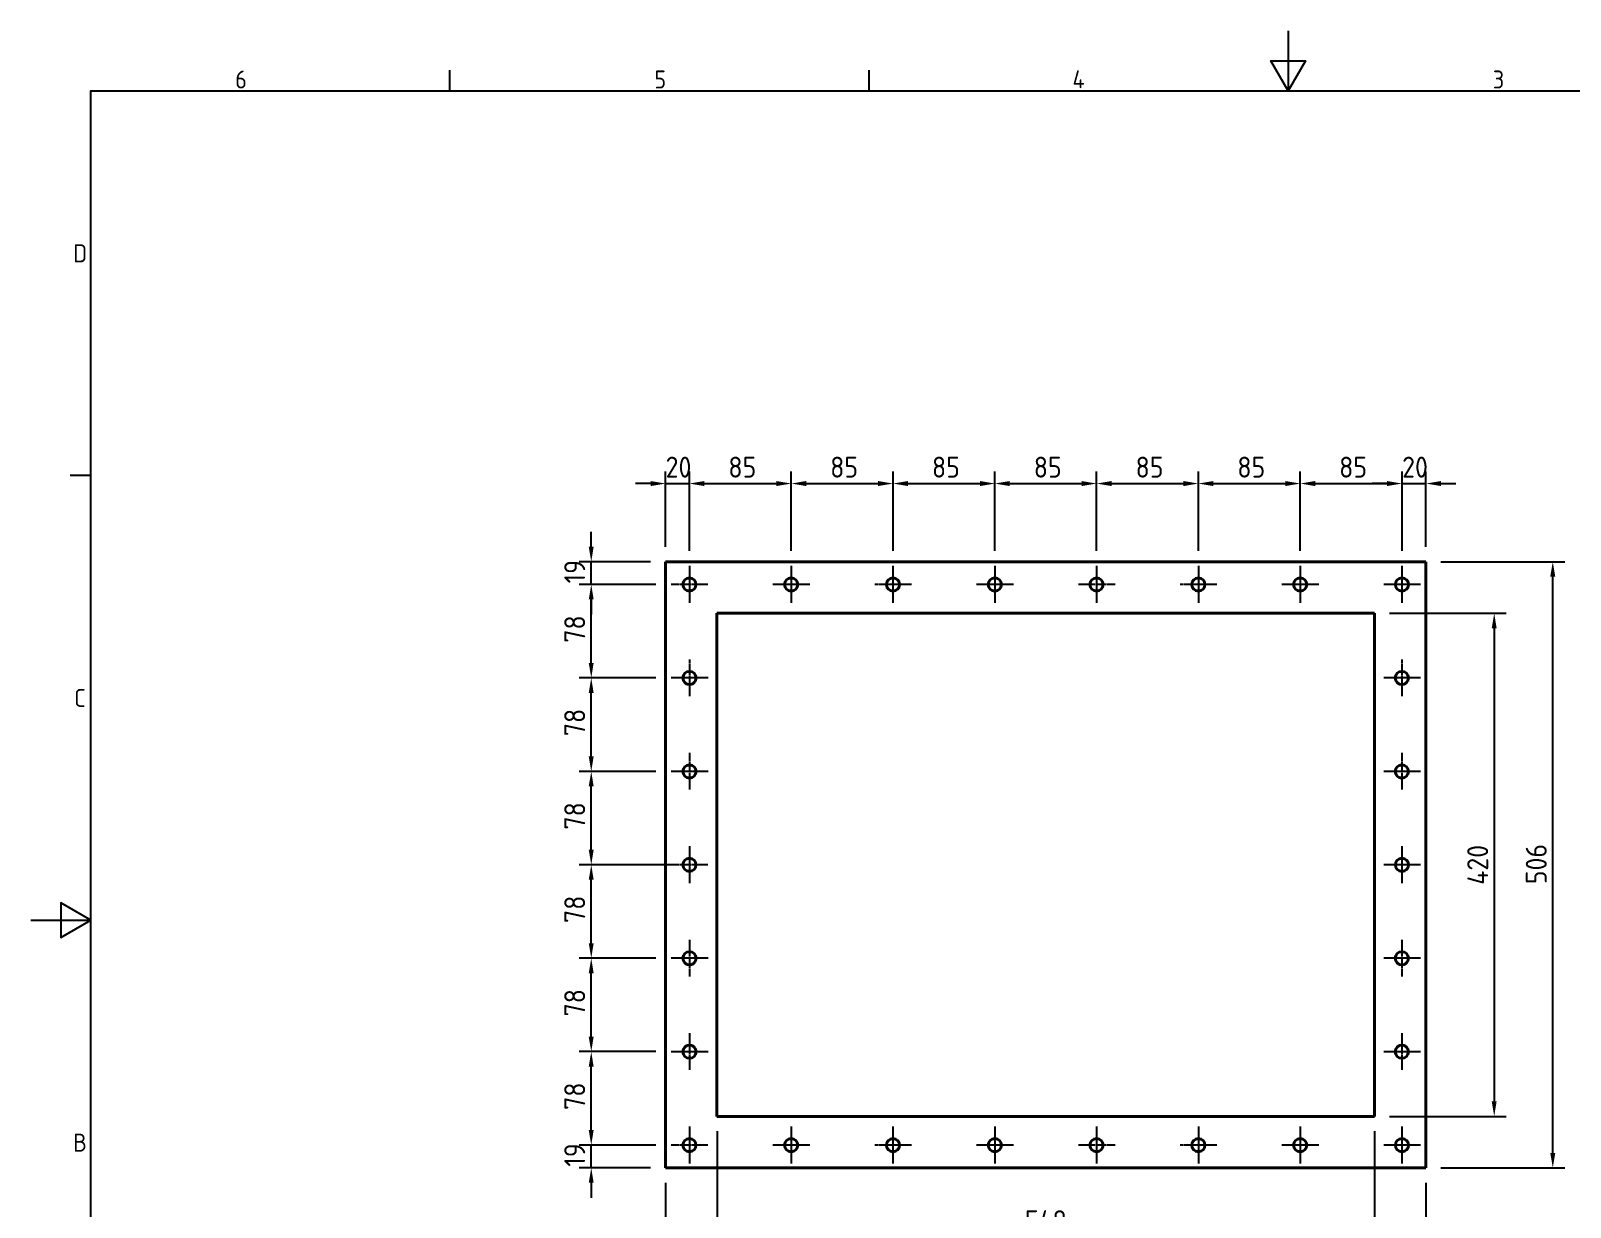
# Model space of a CAD drawing. Header units: millimetres. Extents: x 0 to 2100, y 0 to 1485.
# Drawn here: x 0 to 1285, y 503 to 1485 of the extents above; entities that cross this region are included whole.
import ezdxf

# ---------------------------------------------------------------- set-up
doc = ezdxf.new("R2010")
doc.units = ezdxf.units.MM
doc.header["$LTSCALE"] = 5
doc.linetypes.add('CHAIN', pattern=[0.7087, 0.4724, -0.0591, 0.1181, -0.0591])
doc.layers.get('0').update_dxf_attribs({"color": 3, "lineweight": 25, "true_color": 0x00ff00})
for name, color, linetype, lineweight, true_color in [('가시적인 것(ISO)', 3, 'Continuous', 40, 0x00ff00), ('중심 표식(ISO)', 1, 'Continuous', 25, 0xff0000), ('치수(ISO)', 2, 'Continuous', 25, 0xffff00)]:
    doc.layers.add(name, color=color, linetype=linetype, lineweight=lineweight, true_color=true_color)
doc.layers.add('경계(ISO)', color=7, linetype='Continuous', lineweight=25)
doc.styles.add('문자 텍스트_PSTEK_POSCO', font='isocp.shx')
doc.styles.add('치수 텍스트_PSTEK_POSCO', font='isocp.shx')
doc.dimstyles.new('치수_PSTEK_POSCO', dxfattribs={"dimscale": 5, "dimtxt": 3.5, "dimasz": 2.5, "dimexe": 2, "dimexo": 2.5, "dimgap": 1, "dimtad": 1, "dimrnd": 1e-08, "dimdsep": 46, "dimtxsty": '치수 텍스트_PSTEK_POSCO', "dimcen": 0.09, "dimdle": 10, "dimclrd": 7, "dimclre": 7, "dimclrt": 2, "dimadec": 1, "dimazin": 2, "dimtfac": 1, "dimtmove": 0, "dimatfit": 3, "dimfxl": 1, "dimtolj": 1, "dimlwd": -1, "dimlwe": -1, "dimarcsym": 0})

# ---------------------------------------------------------------- blocks, each defined once
blk = doc.blocks.new('경계 Default Border')
at = {"layer": '경계(ISO)'}
for p, q in [((70, 287), (70, 290.4)), ((140, 287), (140, 290.4)), ((10, 222.75), (6.6, 222.75))]:
    blk.add_line(p, q, dxfattribs=at)
at = {"layer": '경계(ISO)', "flags": 128}
for points in [[(210, 297), (210, 287), (207.11, 292), (212.89, 292), (210, 287)], [(10, 10), (10, 287), (410, 287), (410, 10), (10, 10)], [(0, 148.5), (10, 148.5), (5, 151.39), (5, 145.61), (10, 148.5)]]:
    blk.add_lwpolyline(points, dxfattribs=at)
at = {"layer": '경계(ISO)', "color": 2, "true_color": 0xffff00, "char_height": 3, "attachment_point": 7, "style": '문자 텍스트_PSTEK_POSCO'}
for s, insert in [('6', (34.14, 287.37)), ('5', (104.14, 287.37)), ('4', (173.97, 287.4)), ('3', (244.17, 287.37)), ('D', (7.08, 258.35)), ('C', (7.24, 184.1)), ('B', (7.08, 109.85))]:
    blk.add_mtext(s, dxfattribs=dict(at, insert=insert))
blk = doc.blocks.new('*D22')
at = {"layer": 'Defpoints', "color": 0, "transparency": 16777216}
for p in [(550, 1107), (530, 1041.7), (550, 1038.2)]:
    blk.add_point(p, dxfattribs=at)
at = {"layer": '치수(ISO)', "color": 7, "transparency": 16777216}
for p, q in [((517.5, 1107), (505, 1107)), ((530, 1054.2), (530, 1117)), ((530, 1107), (550, 1107)), ((550, 1050.7), (550, 1117)), ((562.5, 1107), (575, 1107))]:
    blk.add_line(p, q, dxfattribs=at)
for points in [[(517.5, 1109.1), (517.5, 1104.9), (530, 1107)], [(562.5, 1109.1), (562.5, 1104.9), (550, 1107)]]:
    blk.add_solid(points, dxfattribs=at)
at = {"layer": '치수(ISO)', "color": 2, "transparency": 16777216, "insert": (530.1, 1120.7), "char_height": 17.5, "attachment_point": 4, "style": '치수 텍스트_PSTEK_POSCO'}
blk.add_mtext('\\A1;20', dxfattribs=at)
blk = doc.blocks.new('*D23')
at = {"layer": 'Defpoints', "color": 0, "transparency": 16777216}
for p in [(635, 1107), (550, 1038.2), (635, 1038.2)]:
    blk.add_point(p, dxfattribs=at)
at = {"layer": '치수(ISO)', "color": 7, "transparency": 16777216}
for p, q in [((550, 1050.7), (550, 1117)), ((562.5, 1107), (622.5, 1107)), ((635, 1050.7), (635, 1117))]:
    blk.add_line(p, q, dxfattribs=at)
for points in [[(562.5, 1109.1), (562.5, 1104.9), (550, 1107)], [(622.5, 1109.1), (622.5, 1104.9), (635, 1107)]]:
    blk.add_solid(points, dxfattribs=at)
at = {"layer": '치수(ISO)', "color": 2, "transparency": 16777216, "insert": (582.5, 1120.7), "char_height": 17.5, "attachment_point": 4, "style": '치수 텍스트_PSTEK_POSCO'}
blk.add_mtext('\\A1;85', dxfattribs=at)
blk = doc.blocks.new('*D24')
at = {"layer": 'Defpoints', "color": 0, "transparency": 16777216}
for p in [(720, 1107), (635, 1038.2), (720, 1038.2)]:
    blk.add_point(p, dxfattribs=at)
at = {"layer": '치수(ISO)', "color": 7, "transparency": 16777216}
for p, q in [((635, 1050.7), (635, 1117)), ((647.5, 1107), (707.5, 1107)), ((720, 1050.7), (720, 1117))]:
    blk.add_line(p, q, dxfattribs=at)
for points in [[(647.5, 1109.1), (647.5, 1104.9), (635, 1107)], [(707.5, 1109.1), (707.5, 1104.9), (720, 1107)]]:
    blk.add_solid(points, dxfattribs=at)
at = {"layer": '치수(ISO)', "color": 2, "transparency": 16777216, "insert": (667.5, 1120.7), "char_height": 17.5, "attachment_point": 4, "style": '치수 텍스트_PSTEK_POSCO'}
blk.add_mtext('\\A1;85', dxfattribs=at)
blk = doc.blocks.new('*D25')
at = {"layer": 'Defpoints', "color": 0, "transparency": 16777216}
for p in [(805, 1107), (720, 1038.2), (805, 1038.2)]:
    blk.add_point(p, dxfattribs=at)
at = {"layer": '치수(ISO)', "color": 7, "transparency": 16777216}
for p, q in [((720, 1050.7), (720, 1117)), ((732.5, 1107), (792.5, 1107)), ((805, 1050.7), (805, 1117))]:
    blk.add_line(p, q, dxfattribs=at)
for points in [[(732.5, 1109.1), (732.5, 1104.9), (720, 1107)], [(792.5, 1109.1), (792.5, 1104.9), (805, 1107)]]:
    blk.add_solid(points, dxfattribs=at)
at = {"layer": '치수(ISO)', "color": 2, "transparency": 16777216, "insert": (752.5, 1120.7), "char_height": 17.5, "attachment_point": 4, "style": '치수 텍스트_PSTEK_POSCO'}
blk.add_mtext('\\A1;85', dxfattribs=at)
blk = doc.blocks.new('*D26')
at = {"layer": 'Defpoints', "color": 0, "transparency": 16777216}
for p in [(890, 1107), (805, 1038.2), (890, 1038.2)]:
    blk.add_point(p, dxfattribs=at)
at = {"layer": '치수(ISO)', "color": 7, "transparency": 16777216}
for p, q in [((805, 1050.7), (805, 1117)), ((817.5, 1107), (877.5, 1107)), ((890, 1050.7), (890, 1117))]:
    blk.add_line(p, q, dxfattribs=at)
for points in [[(817.5, 1109.1), (817.5, 1104.9), (805, 1107)], [(877.5, 1109.1), (877.5, 1104.9), (890, 1107)]]:
    blk.add_solid(points, dxfattribs=at)
at = {"layer": '치수(ISO)', "color": 2, "transparency": 16777216, "insert": (837.5, 1120.7), "char_height": 17.5, "attachment_point": 4, "style": '치수 텍스트_PSTEK_POSCO'}
blk.add_mtext('\\A1;85', dxfattribs=at)
blk = doc.blocks.new('*D27')
at = {"layer": 'Defpoints', "color": 0, "transparency": 16777216}
for p in [(975, 1107), (890, 1038.2), (975, 1038.2)]:
    blk.add_point(p, dxfattribs=at)
at = {"layer": '치수(ISO)', "color": 7, "transparency": 16777216}
for p, q in [((890, 1050.7), (890, 1117)), ((902.5, 1107), (962.5, 1107)), ((975, 1050.7), (975, 1117))]:
    blk.add_line(p, q, dxfattribs=at)
for points in [[(902.5, 1109.1), (902.5, 1104.9), (890, 1107)], [(962.5, 1109.1), (962.5, 1104.9), (975, 1107)]]:
    blk.add_solid(points, dxfattribs=at)
at = {"layer": '치수(ISO)', "color": 2, "transparency": 16777216, "insert": (922.5, 1120.7), "char_height": 17.5, "attachment_point": 4, "style": '치수 텍스트_PSTEK_POSCO'}
blk.add_mtext('\\A1;85', dxfattribs=at)
blk = doc.blocks.new('*D28')
at = {"layer": 'Defpoints', "color": 0, "transparency": 16777216}
for p in [(1060, 1107), (975, 1038.2), (1060, 1038.2)]:
    blk.add_point(p, dxfattribs=at)
at = {"layer": '치수(ISO)', "color": 7, "transparency": 16777216}
for p, q in [((975, 1050.7), (975, 1117)), ((987.5, 1107), (1047.5, 1107)), ((1060, 1050.7), (1060, 1117))]:
    blk.add_line(p, q, dxfattribs=at)
for points in [[(987.5, 1109.1), (987.5, 1104.9), (975, 1107)], [(1047.5, 1109.1), (1047.5, 1104.9), (1060, 1107)]]:
    blk.add_solid(points, dxfattribs=at)
at = {"layer": '치수(ISO)', "color": 2, "transparency": 16777216, "insert": (1007.5, 1120.7), "char_height": 17.5, "attachment_point": 4, "style": '치수 텍스트_PSTEK_POSCO'}
blk.add_mtext('\\A1;85', dxfattribs=at)
blk = doc.blocks.new('*D29')
at = {"layer": 'Defpoints', "color": 0, "transparency": 16777216}
for p in [(1145, 1107), (1060, 1038.2), (1145, 1038.2)]:
    blk.add_point(p, dxfattribs=at)
at = {"layer": '치수(ISO)', "color": 7, "transparency": 16777216}
for p, q in [((1060, 1050.7), (1060, 1117)), ((1072.5, 1107), (1132.5, 1107)), ((1145, 1050.7), (1145, 1117))]:
    blk.add_line(p, q, dxfattribs=at)
for points in [[(1072.5, 1109.1), (1072.5, 1104.9), (1060, 1107)], [(1132.5, 1109.1), (1132.5, 1104.9), (1145, 1107)]]:
    blk.add_solid(points, dxfattribs=at)
at = {"layer": '치수(ISO)', "color": 2, "transparency": 16777216, "insert": (1092.5, 1120.7), "char_height": 17.5, "attachment_point": 4, "style": '치수 텍스트_PSTEK_POSCO'}
blk.add_mtext('\\A1;85', dxfattribs=at)
blk = doc.blocks.new('*D30')
at = {"layer": 'Defpoints', "color": 0, "transparency": 16777216}
for p in [(1165, 1107), (1165, 1041.7), (1145, 1038.2)]:
    blk.add_point(p, dxfattribs=at)
at = {"layer": '치수(ISO)', "color": 7, "transparency": 16777216}
for p, q in [((1132.5, 1107), (1120, 1107)), ((1145, 1050.7), (1145, 1117)), ((1145, 1107), (1165, 1107)), ((1165, 1054.2), (1165, 1117)), ((1177.5, 1107), (1190, 1107))]:
    blk.add_line(p, q, dxfattribs=at)
for points in [[(1132.5, 1109.1), (1132.5, 1104.9), (1145, 1107)], [(1177.5, 1109.1), (1177.5, 1104.9), (1165, 1107)]]:
    blk.add_solid(points, dxfattribs=at)
at = {"layer": '치수(ISO)', "color": 2, "transparency": 16777216, "insert": (1145.1, 1120.7), "char_height": 17.5, "attachment_point": 4, "style": '치수 텍스트_PSTEK_POSCO'}
blk.add_mtext('\\A1;20', dxfattribs=at)
blk = doc.blocks.new('*D31')
at = {"layer": 'Defpoints', "color": 0, "transparency": 16777216}
for p in [(468, 1041.7), (530, 1041.7), (534.5, 1022.7)]:
    blk.add_point(p, dxfattribs=at)
at = {"layer": '치수(ISO)', "color": 7, "transparency": 16777216}
for p, q in [((468, 1054.2), (468, 1066.7)), ((517.5, 1041.7), (458, 1041.7)), ((468, 1022.7), (468, 1041.7)), ((522, 1022.7), (458, 1022.7)), ((468, 1010.2), (468, 997.7))]:
    blk.add_line(p, q, dxfattribs=at)
for points in [[(465.9, 1054.2), (470, 1054.2), (468, 1041.7)], [(465.9, 1010.2), (470, 1010.2), (468, 1022.7)]]:
    blk.add_solid(points, dxfattribs=at)
at = {"layer": '치수(ISO)', "color": 2, "transparency": 16777216, "insert": (454.2, 1023.7), "char_height": 17.5, "attachment_point": 4, "rotation": 90, "style": '치수 텍스트_PSTEK_POSCO'}
blk.add_mtext('\\A1;19', dxfattribs=at)
blk = doc.blocks.new('*D32')
at = {"layer": 'Defpoints', "color": 0, "transparency": 16777216}
for p in [(468, 1022.7), (534.5, 1022.7), (534.5, 944.7)]:
    blk.add_point(p, dxfattribs=at)
at = {"layer": '치수(ISO)', "color": 7, "transparency": 16777216}
for p, q in [((522, 1022.7), (458, 1022.7)), ((468, 957.2), (468, 1010.2)), ((522, 944.7), (458, 944.7))]:
    blk.add_line(p, q, dxfattribs=at)
for points in [[(465.9, 1010.2), (470, 1010.2), (468, 1022.7)], [(465.9, 957.2), (470, 957.2), (468, 944.7)]]:
    blk.add_solid(points, dxfattribs=at)
at = {"layer": '치수(ISO)', "color": 2, "transparency": 16777216, "insert": (454.2, 974.1), "char_height": 17.5, "attachment_point": 4, "rotation": 90, "style": '치수 텍스트_PSTEK_POSCO'}
blk.add_mtext('\\A1;78', dxfattribs=at)
blk = doc.blocks.new('*D33')
at = {"layer": 'Defpoints', "color": 0, "transparency": 16777216}
for p in [(468, 944.7), (534.5, 944.7), (534.5, 866.7)]:
    blk.add_point(p, dxfattribs=at)
at = {"layer": '치수(ISO)', "color": 7, "transparency": 16777216}
for p, q in [((522, 944.7), (458, 944.7)), ((468, 879.2), (468, 932.2)), ((522, 866.7), (458, 866.7))]:
    blk.add_line(p, q, dxfattribs=at)
for points in [[(465.9, 932.2), (470, 932.2), (468, 944.7)], [(465.9, 879.2), (470, 879.2), (468, 866.7)]]:
    blk.add_solid(points, dxfattribs=at)
at = {"layer": '치수(ISO)', "color": 2, "transparency": 16777216, "insert": (454.2, 896.1), "char_height": 17.5, "attachment_point": 4, "rotation": 90, "style": '치수 텍스트_PSTEK_POSCO'}
blk.add_mtext('\\A1;78', dxfattribs=at)
blk = doc.blocks.new('*D34')
at = {"layer": 'Defpoints', "color": 0, "transparency": 16777216}
for p in [(468, 866.7), (534.5, 866.7), (550, 788.7)]:
    blk.add_point(p, dxfattribs=at)
at = {"layer": '치수(ISO)', "color": 7, "transparency": 16777216}
for p, q in [((522, 866.7), (458, 866.7)), ((468, 801.2), (468, 854.2)), ((537.5, 788.7), (458, 788.7))]:
    blk.add_line(p, q, dxfattribs=at)
for points in [[(465.9, 854.2), (470, 854.2), (468, 866.7)], [(465.9, 801.2), (470, 801.2), (468, 788.7)]]:
    blk.add_solid(points, dxfattribs=at)
at = {"layer": '치수(ISO)', "color": 2, "transparency": 16777216, "insert": (454.2, 818.1), "char_height": 17.5, "attachment_point": 4, "rotation": 90, "style": '치수 텍스트_PSTEK_POSCO'}
blk.add_mtext('\\A1;78', dxfattribs=at)
blk = doc.blocks.new('*D35')
at = {"layer": 'Defpoints', "color": 0, "transparency": 16777216}
for p in [(468, 788.7), (550, 788.7), (534.5, 710.7)]:
    blk.add_point(p, dxfattribs=at)
at = {"layer": '치수(ISO)', "color": 7, "transparency": 16777216}
for p, q in [((537.5, 788.7), (458, 788.7)), ((468, 723.2), (468, 776.2)), ((522, 710.7), (458, 710.7))]:
    blk.add_line(p, q, dxfattribs=at)
for points in [[(465.9, 776.2), (470, 776.2), (468, 788.7)], [(465.9, 723.2), (470, 723.2), (468, 710.7)]]:
    blk.add_solid(points, dxfattribs=at)
at = {"layer": '치수(ISO)', "color": 2, "transparency": 16777216, "insert": (454.2, 740.1), "char_height": 17.5, "attachment_point": 4, "rotation": 90, "style": '치수 텍스트_PSTEK_POSCO'}
blk.add_mtext('\\A1;78', dxfattribs=at)
blk = doc.blocks.new('*D36')
at = {"layer": 'Defpoints', "color": 0, "transparency": 16777216}
for p in [(468, 710.7), (534.5, 710.7), (534.5, 632.7)]:
    blk.add_point(p, dxfattribs=at)
at = {"layer": '치수(ISO)', "color": 7, "transparency": 16777216}
for p, q in [((522, 710.7), (458, 710.7)), ((468, 645.2), (468, 698.2)), ((522, 632.7), (458, 632.7))]:
    blk.add_line(p, q, dxfattribs=at)
for points in [[(465.9, 698.2), (470, 698.2), (468, 710.7)], [(465.9, 645.2), (470, 645.2), (468, 632.7)]]:
    blk.add_solid(points, dxfattribs=at)
at = {"layer": '치수(ISO)', "color": 2, "transparency": 16777216, "insert": (454.2, 662.1), "char_height": 17.5, "attachment_point": 4, "rotation": 90, "style": '치수 텍스트_PSTEK_POSCO'}
blk.add_mtext('\\A1;78', dxfattribs=at)
blk = doc.blocks.new('*D37')
at = {"layer": 'Defpoints', "color": 0, "transparency": 16777216}
for p in [(468, 632.7), (534.5, 632.7), (534.5, 554.7)]:
    blk.add_point(p, dxfattribs=at)
at = {"layer": '치수(ISO)', "color": 7, "transparency": 16777216}
for p, q in [((522, 632.7), (458, 632.7)), ((468, 567.2), (468, 620.2)), ((522, 554.7), (458, 554.7))]:
    blk.add_line(p, q, dxfattribs=at)
for points in [[(465.9, 620.2), (470, 620.2), (468, 632.7)], [(465.9, 567.2), (470, 567.2), (468, 554.7)]]:
    blk.add_solid(points, dxfattribs=at)
at = {"layer": '치수(ISO)', "color": 2, "transparency": 16777216, "insert": (454.2, 584.1), "char_height": 17.5, "attachment_point": 4, "rotation": 90, "style": '치수 텍스트_PSTEK_POSCO'}
blk.add_mtext('\\A1;78', dxfattribs=at)
blk = doc.blocks.new('*D38')
at = {"layer": 'Defpoints', "color": 0, "transparency": 16777216}
for p in [(468, 554.7), (534.5, 554.7), (530, 535.7)]:
    blk.add_point(p, dxfattribs=at)
at = {"layer": '치수(ISO)', "color": 7, "transparency": 16777216}
for p, q in [((468, 567.2), (468, 579.7)), ((522, 554.7), (458, 554.7)), ((468, 535.7), (468, 554.7)), ((517.5, 535.7), (458, 535.7)), ((468, 523.2), (468, 510.7))]:
    blk.add_line(p, q, dxfattribs=at)
for points in [[(465.9, 567.2), (470, 567.2), (468, 554.7)], [(465.9, 523.2), (470, 523.2), (468, 535.7)]]:
    blk.add_solid(points, dxfattribs=at)
at = {"layer": '치수(ISO)', "color": 2, "transparency": 16777216, "insert": (454.2, 536.7), "char_height": 17.5, "attachment_point": 4, "rotation": 90, "style": '치수 텍스트_PSTEK_POSCO'}
blk.add_mtext('\\A1;19', dxfattribs=at)
blk = doc.blocks.new('*D39')
at = {"layer": 'Defpoints', "color": 0, "transparency": 16777216}
for p in [(573, 578.7), (1122, 578.7), (573, 477.9)]:
    blk.add_point(p, dxfattribs=at)
at = {"layer": '치수(ISO)', "color": 7, "transparency": 16777216}
for p, q in [((573, 566.2), (573, 467.9)), ((1122, 566.2), (1122, 467.9)), ((1109.5, 477.9), (585.5, 477.9))]:
    blk.add_line(p, q, dxfattribs=at)
for points in [[(585.5, 480), (585.5, 475.8), (573, 477.9)], [(1109.5, 480), (1109.5, 475.8), (1122, 477.9)]]:
    blk.add_solid(points, dxfattribs=at)
at = {"layer": '치수(ISO)', "color": 2, "transparency": 16777216, "insert": (830.2, 491.6), "char_height": 17.5, "attachment_point": 4, "style": '치수 텍스트_PSTEK_POSCO'}
blk.add_mtext('\\A1;549', dxfattribs=at)
blk = doc.blocks.new('*D40')
at = {"layer": 'Defpoints', "color": 0, "transparency": 16777216}
for p in [(530, 535.7), (1165, 535.7), (1165, 425.2)]:
    blk.add_point(p, dxfattribs=at)
at = {"layer": '치수(ISO)', "color": 7, "transparency": 16777216}
for p, q in [((530, 523.2), (530, 415.2)), ((1165, 523.2), (1165, 415.2)), ((542.5, 425.2), (1152.5, 425.2))]:
    blk.add_line(p, q, dxfattribs=at)
for points in [[(542.5, 427.2), (542.5, 423.1), (530, 425.2)], [(1152.5, 427.2), (1152.5, 423.1), (1165, 425.2)]]:
    blk.add_solid(points, dxfattribs=at)
at = {"layer": '치수(ISO)', "color": 2, "transparency": 16777216, "insert": (830.8, 438.9), "char_height": 17.5, "attachment_point": 4, "style": '치수 텍스트_PSTEK_POSCO'}
blk.add_mtext('\\A1;635', dxfattribs=at)
blk = doc.blocks.new('*D41')
at = {"layer": 'Defpoints', "color": 0, "transparency": 16777216}
for p in [(1122, 998.7), (1122, 578.7), (1222, 578.7)]:
    blk.add_point(p, dxfattribs=at)
at = {"layer": '치수(ISO)', "color": 7, "transparency": 16777216}
for p, q in [((1134.5, 998.7), (1232, 998.7)), ((1222, 986.2), (1222, 591.2)), ((1134.5, 578.7), (1232, 578.7))]:
    blk.add_line(p, q, dxfattribs=at)
for points in [[(1219.9, 986.2), (1224, 986.2), (1222, 998.7)], [(1219.9, 591.2), (1224, 591.2), (1222, 578.7)]]:
    blk.add_solid(points, dxfattribs=at)
at = {"layer": '치수(ISO)', "color": 2, "transparency": 16777216, "insert": (1208.2, 772), "char_height": 17.5, "attachment_point": 4, "rotation": 90, "style": '치수 텍스트_PSTEK_POSCO'}
blk.add_mtext('\\A1;420', dxfattribs=at)
blk = doc.blocks.new('*D42')
at = {"layer": 'Defpoints', "color": 0, "transparency": 16777216}
for p in [(1165, 1041.7), (1270.9, 1041.7), (1165, 535.7)]:
    blk.add_point(p, dxfattribs=at)
at = {"layer": '치수(ISO)', "color": 7, "transparency": 16777216}
for p, q in [((1177.5, 1041.7), (1280.9, 1041.7)), ((1270.9, 548.2), (1270.9, 1029.2)), ((1177.5, 535.7), (1280.9, 535.7))]:
    blk.add_line(p, q, dxfattribs=at)
for points in [[(1268.8, 1029.2), (1273, 1029.2), (1270.9, 1041.7)], [(1268.8, 548.2), (1273, 548.2), (1270.9, 535.7)]]:
    blk.add_solid(points, dxfattribs=at)
at = {"layer": '치수(ISO)', "color": 2, "transparency": 16777216, "insert": (1257.1, 772.5), "char_height": 17.5, "attachment_point": 4, "rotation": 90, "style": '치수 텍스트_PSTEK_POSCO'}
blk.add_mtext('\\A1;506', dxfattribs=at)

msp = doc.modelspace()

# ---------------------------------------------------------------- linework, layer by layer
at = {"layer": '가시적인 것(ISO)'}
for p, q in [((529.955, 1041.669), (529.955, 535.669)), ((1164.955, 1041.669), (529.955, 1041.669)), ((1164.955, 535.669), (1164.955, 1041.669)), ((572.955, 998.669), (1121.955, 998.669)), ((572.955, 578.669), (572.955, 998.669)), ((1121.955, 998.669), (1121.955, 578.669)), ((1121.955, 578.669), (572.955, 578.669)), ((529.955, 535.669), (1164.955, 535.669))]:
    msp.add_line(p, q, dxfattribs=at)
for centre in [(549.955, 1022.669), (634.955, 1022.669), (719.955, 1022.669), (804.955, 1022.669), (889.955, 1022.669), (974.955, 1022.669), (1059.955, 1022.669), (1144.955, 1022.669), (550.016, 944.669), (1144.894, 944.669), (550.016, 866.669), (1144.894, 866.669), (549.955, 788.669), (1144.955, 788.669), (550.016, 710.669), (1144.894, 710.669), (550.016, 632.669), (1144.894, 632.669), (549.955, 554.669), (634.955, 554.669), (719.955, 554.669), (804.955, 554.669), (889.955, 554.669), (974.955, 554.669), (1059.955, 554.669), (1144.955, 554.669)]:
    msp.add_circle(centre, 5.5, dxfattribs=at)
at = {"layer": '중심 표식(ISO)', "linetype": 'CHAIN'}
for p, q in [((549.955, 1038.169), (549.955, 1007.169)), ((634.955, 1038.169), (634.955, 1007.169)), ((719.955, 1038.169), (719.955, 1007.169)), ((804.955, 1038.169), (804.955, 1007.169)), ((889.955, 1038.169), (889.955, 1007.169)), ((974.955, 1038.169), (974.955, 1007.169)), ((1059.955, 1038.169), (1059.955, 1007.169)), ((1144.955, 1038.169), (1144.955, 1007.169)), ((565.455, 1022.669), (534.455, 1022.669)), ((650.455, 1022.669), (619.455, 1022.669)), ((735.455, 1022.669), (704.455, 1022.669)), ((820.455, 1022.669), (789.455, 1022.669)), ((905.455, 1022.669), (874.455, 1022.669)), ((990.455, 1022.669), (959.455, 1022.669)), ((1075.455, 1022.669), (1044.455, 1022.669)), ((1160.455, 1022.669), (1129.455, 1022.669)), ((550.016, 960.169), (550.016, 929.169)), ((1144.894, 960.169), (1144.894, 929.169)), ((565.516, 944.669), (534.516, 944.669)), ((1160.394, 944.669), (1129.394, 944.669)), ((550.016, 882.169), (550.016, 851.169)), ((1144.894, 882.169), (1144.894, 851.169)), ((565.516, 866.669), (534.516, 866.669)), ((1160.394, 866.669), (1129.394, 866.669)), ((549.955, 804.169), (549.955, 773.169)), ((1144.955, 804.169), (1144.955, 773.169)), ((565.455, 788.669), (534.455, 788.669)), ((1160.455, 788.669), (1129.455, 788.669)), ((550.016, 726.169), (550.016, 695.169)), ((1144.894, 726.169), (1144.894, 695.169)), ((565.516, 710.669), (534.516, 710.669)), ((1160.394, 710.669), (1129.394, 710.669)), ((550.016, 648.169), (550.016, 617.169)), ((1144.894, 648.169), (1144.894, 617.169)), ((565.516, 632.669), (534.516, 632.669)), ((1160.394, 632.669), (1129.394, 632.669)), ((549.955, 570.169), (549.955, 539.169)), ((634.955, 570.169), (634.955, 539.169)), ((719.955, 570.169), (719.955, 539.169)), ((804.955, 570.169), (804.955, 539.169)), ((889.955, 570.169), (889.955, 539.169)), ((974.955, 570.169), (974.955, 539.169)), ((1059.955, 570.169), (1059.955, 539.169)), ((1144.955, 570.169), (1144.955, 539.169)), ((565.455, 554.669), (534.455, 554.669)), ((650.455, 554.669), (619.455, 554.669)), ((735.455, 554.669), (704.455, 554.669)), ((820.455, 554.669), (789.455, 554.669)), ((905.455, 554.669), (874.455, 554.669)), ((990.455, 554.669), (959.455, 554.669)), ((1075.455, 554.669), (1044.455, 554.669)), ((1160.455, 554.669), (1129.455, 554.669))]:
    msp.add_line(p, q, dxfattribs=at)

# ---------------------------------------------------------------- block references
at = {"xscale": 5, "yscale": 5, "zscale": 5}
msp.add_blockref('경계 Default Border', (0, 0), dxfattribs=at)

# ---------------------------------------------------------------- dimensions: what is measured, and where the dimension line sits
at = {"layer": '치수(ISO)', "color": 7}
for base, p1, p2, angle, override, picture, middle in [((549.955, 1106.982), (529.955, 1041.669), (549.955, 1038.169), 180, {"dimdec": 2, "dimtp": 0, "dimtm": 0, "dimtdec": 2, "dimtofl": 1, "dimatfit": 1}, '*D22', (539.955, 1106.982)), ((634.955, 1106.982), (549.955, 1038.169), (634.955, 1038.169), 180, {"dimdec": 2, "dimtp": 0, "dimtm": 0, "dimtdec": 2, "dimtofl": 0, "dimatfit": 1}, '*D23', (592.505, 1106.982)), ((719.955, 1106.982), (634.955, 1038.169), (719.955, 1038.169), 180, {"dimdec": 2, "dimtp": 0, "dimtm": 0, "dimtdec": 2, "dimtofl": 0, "dimatfit": 1}, '*D24', (677.505, 1106.982)), ((804.955, 1106.982), (719.955, 1038.169), (804.955, 1038.169), 180, {"dimdec": 2, "dimtp": 0, "dimtm": 0, "dimtdec": 2, "dimtofl": 0, "dimatfit": 1}, '*D25', (762.505, 1106.982)), ((889.955, 1106.982), (804.955, 1038.169), (889.955, 1038.169), 180, {"dimdec": 2, "dimtp": 0, "dimtm": 0, "dimtdec": 2, "dimtofl": 0, "dimatfit": 1}, '*D26', (847.505, 1106.982)), ((974.955, 1106.982), (889.955, 1038.169), (974.955, 1038.169), 180, {"dimdec": 2, "dimtp": 0, "dimtm": 0, "dimtdec": 2, "dimtofl": 0, "dimatfit": 1}, '*D27', (932.505, 1106.982)), ((1059.955, 1106.982), (974.955, 1038.169), (1059.955, 1038.169), 180, {"dimdec": 2, "dimtp": 0, "dimtm": 0, "dimtdec": 2, "dimtofl": 0, "dimatfit": 1}, '*D28', (1017.505, 1106.982)), ((1144.955, 1106.982), (1059.955, 1038.169), (1144.955, 1038.169), 180, {"dimdec": 2, "dimtp": 0, "dimtm": 0, "dimtdec": 2, "dimtofl": 0, "dimatfit": 1}, '*D29', (1102.505, 1106.982)), ((1164.955, 1106.982), (1144.955, 1038.169), (1164.955, 1041.669), 180, {"dimdec": 2, "dimtp": 0, "dimtm": 0, "dimtdec": 2, "dimtofl": 1, "dimatfit": 1}, '*D30', (1154.955, 1106.982)), ((467.95, 1041.669), (534.455, 1022.669), (529.955, 1041.669), 90, {"dimdec": 2, "dimtp": 0, "dimtm": 0, "dimtdec": 2, "dimtofl": 1, "dimatfit": 1}, '*D31', (467.95, 1032.169)), ((1270.89, 1041.669), (1164.955, 535.669), (1164.955, 1041.669), 90, {"dimdec": 2, "dimtp": 0, "dimtm": 0, "dimtdec": 2, "dimtofl": 0, "dimatfit": 1}, '*D42', (1270.89, 788.669)), ((467.95, 1022.669), (534.516, 944.669), (534.455, 1022.669), 90, {"dimdec": 2, "dimtp": 0, "dimtm": 0, "dimtdec": 2, "dimtofl": 0, "dimatfit": 1}, '*D32', (467.95, 983.719)), ((1221.955, 578.669), (1121.955, 998.669), (1121.955, 578.669), 90, {"dimdec": 2, "dimtp": 0, "dimtm": 0, "dimtdec": 2, "dimtofl": 0, "dimatfit": 1}, '*D41', (1221.955, 788.669)), ((467.95, 944.669), (534.516, 866.669), (534.516, 944.669), 90, {"dimdec": 2, "dimtp": 0, "dimtm": 0, "dimtdec": 2, "dimtofl": 0, "dimatfit": 1}, '*D33', (467.95, 905.719)), ((467.95, 866.669), (549.955, 788.669), (534.516, 866.669), 90, {"dimdec": 2, "dimtp": 0, "dimtm": 0, "dimtdec": 2, "dimtofl": 0, "dimatfit": 1}, '*D34', (467.95, 827.719)), ((467.95, 788.669), (534.516, 710.669), (549.955, 788.669), 90, {"dimdec": 2, "dimtp": 0, "dimtm": 0, "dimtdec": 2, "dimtofl": 0, "dimatfit": 1}, '*D35', (467.95, 749.719)), ((467.95, 710.669), (534.516, 632.669), (534.516, 710.669), 90, {"dimdec": 2, "dimtp": 0, "dimtm": 0, "dimtdec": 2, "dimtofl": 0, "dimatfit": 1}, '*D36', (467.95, 671.719)), ((467.95, 632.669), (534.455, 554.669), (534.516, 632.669), 90, {"dimdec": 2, "dimtp": 0, "dimtm": 0, "dimtdec": 2, "dimtofl": 0, "dimatfit": 1}, '*D37', (467.95, 593.719)), ((467.95, 554.669), (529.955, 535.669), (534.455, 554.669), 90, {"dimdec": 2, "dimtp": 0, "dimtm": 0, "dimtdec": 2, "dimtofl": 1, "dimatfit": 1}, '*D38', (467.95, 545.169)), ((572.955, 477.878), (1121.955, 578.669), (572.955, 578.669), 180, {"dimdec": 2, "dimtp": 0, "dimtm": 0, "dimtdec": 2, "dimtofl": 0, "dimatfit": 1}, '*D39', (847.455, 477.878)), ((1164.955, 425.152), (529.955, 535.669), (1164.955, 535.669), 180, {"dimdec": 2, "dimtp": 0, "dimtm": 0, "dimtdec": 2, "dimtofl": 0, "dimatfit": 1}, '*D40', (847.455, 425.152))]:
    dim = msp.add_linear_dim(base=base, p1=p1, p2=p2, angle=angle, dimstyle='치수_PSTEK_POSCO', override=override, dxfattribs=at)
    dim.commit()
    dim.dimension.update_dxf_attribs({"geometry": picture, "text_midpoint": middle, "dimtype": 160})

doc.saveas('drawing.dxf')
